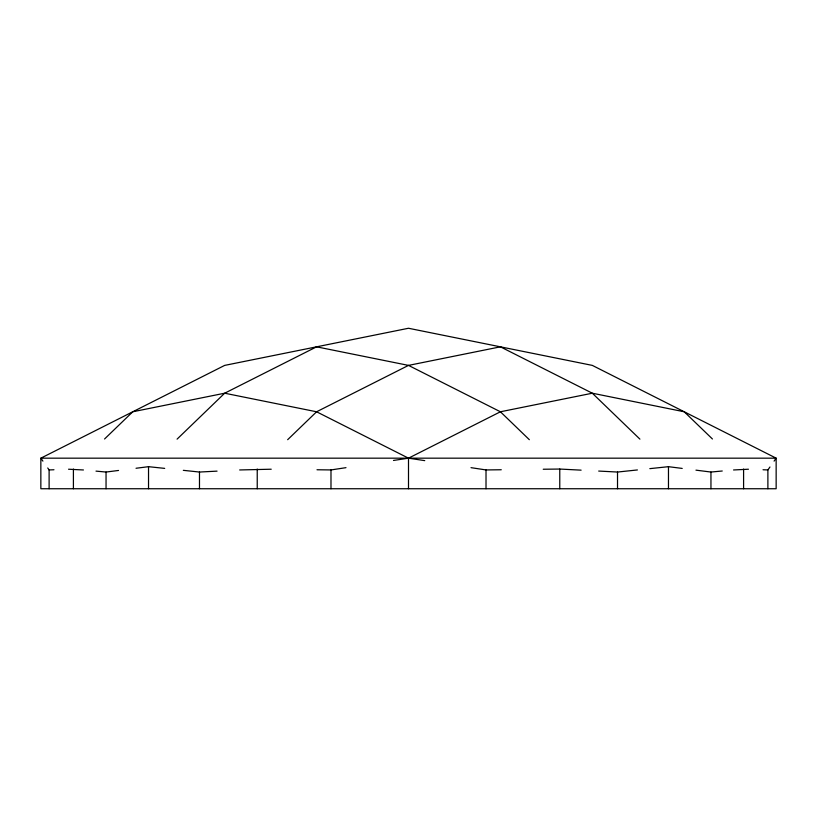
<?xml version="1.0" encoding="UTF-8"?>
<svg xmlns="http://www.w3.org/2000/svg" width="817" height="817" viewBox="0 0 817 817"><rect width="100%" height="100%" fill="white"/><g stroke="black" fill="none" stroke-linecap="round" stroke-linejoin="round"><path stroke-width="1.23" d="M767.888 488.74L767.888 469.938L769.951 466.997M774.087 461.115L776.15 458.174L592.325 365.393L408.5 328.26L224.675 365.393L40.85 458.174L40.85 488.74L776.15 488.74L776.15 458.174L40.85 458.174L42.913 461.115M104.566 438.984L132.762 411.778L224.675 393.212L316.587 346.827L408.5 365.393L500.413 411.778L529.345 439.699M177.085 439.137L224.675 393.212L316.587 411.778L408.5 458.174L424.748 460.635M287.655 439.699L316.587 411.778L408.5 365.393L500.413 346.827L592.325 393.212L684.237 411.778L712.434 438.984M393.498 460.451L408.5 458.174L500.413 411.778L592.325 393.212L639.915 439.137M316.996 469.765L330.987 469.938L345.989 467.661M96.008 471.123L106.047 472.042L118.536 470.459M136.03 468.264L148.531 466.681L164.687 468.386M598.687 471.062L617.519 472.042L637.403 469.949M649.832 468.641L668.469 466.681L682.215 468.417M695.961 470.153L710.953 472.042L722.248 471M733.554 469.969L748.454 469.224M183.325 470.337L199.481 472.042L217.056 471.133M239.657 469.959L271.224 469.213M47.733 467.978L49.112 469.938L53.973 469.755M68.546 469.224L83.446 469.969M471.011 467.661L486.013 469.938L501.27 469.755M543.234 469.244L559.768 469.05L581.112 470.153M763.027 469.755L767.888 469.938M743.593 469.05L743.593 488.74M710.953 472.042L710.953 488.74M668.469 466.681L668.469 488.74M617.519 472.042L617.519 488.74M559.768 469.05L559.768 488.74M486.013 469.938L486.013 488.74M408.5 458.174L408.5 488.74M330.987 469.938L330.987 488.74M257.232 469.05L257.232 488.74M199.481 472.042L199.481 488.74M148.531 466.681L148.531 488.74M106.047 472.042L106.047 488.74M73.407 469.05L73.407 488.74M49.112 469.938L49.112 488.74"/></g></svg>
